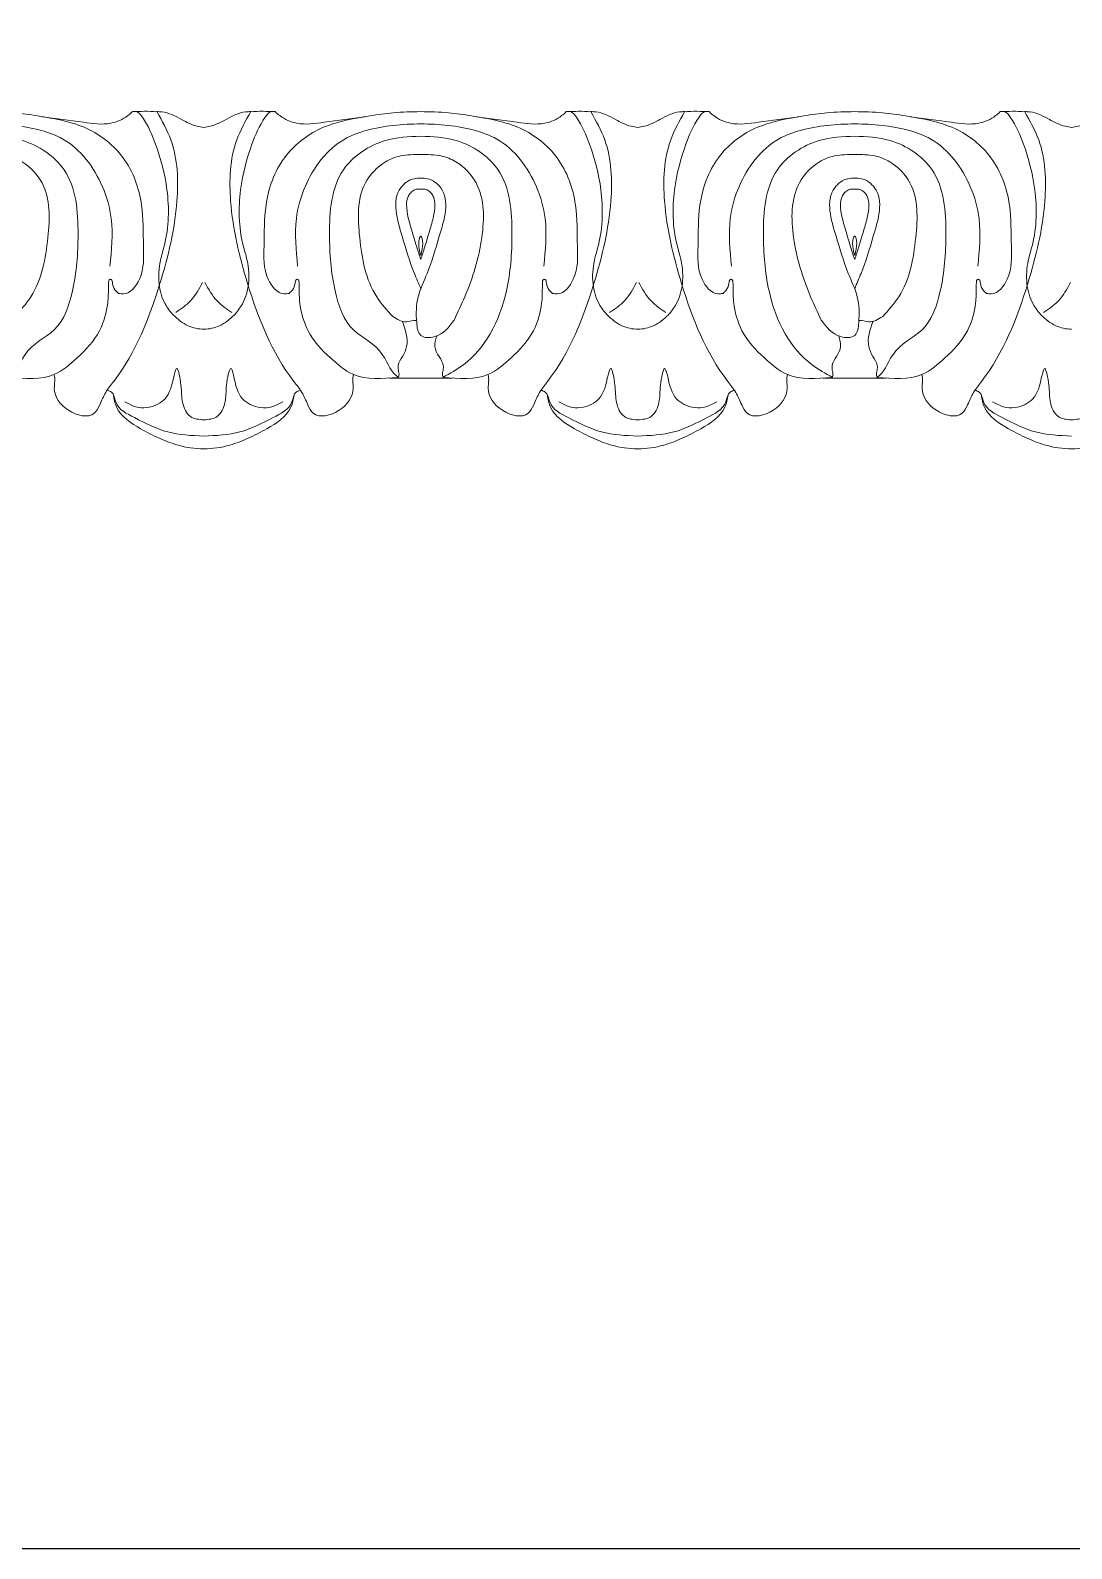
# Model space of a CAD drawing. Header units: millimetres. Extents: x 1314 to 1483, y 853 to 963.
# Drawn here: x 1358.4 to 1403.4, y 852.8 to 918.4 of the extents above; entities that cross this region are included whole.
import ezdxf

# ---------------------------------------------------------------- set-up
doc = ezdxf.new("R2010")
doc.units = ezdxf.units.MM
doc.layers.add('0.15', color=7, linetype='Continuous', lineweight=15)

msp = doc.modelspace()

# ---------------------------------------------------------------- linework, layer by layer
at = {"color": 6, "ltscale": 1000}
msp.add_lwpolyline([(1313.564149786362, 852.7814413366141), (1478.564149786362, 852.7814413366141), (1478.564149786362, 962.7814413366141), (1313.564149786362, 962.7814413366141)], close=True, dxfattribs=at)
at = {"layer": '0.15', "color": 7, "ltscale": 1000}
for p, q in [((1373.93308204367, 903.3945869651689), (1376.645667209941, 903.3945869651689)), ((1395.416643585671, 903.3945869651689), (1392.7040584194, 903.3945869651689))]:
    msp.add_line(p, q, dxfattribs=at)
for points in [[(1362.213525032112, 907.0583627038905), (1362.432033273344, 907.037572951147), (1363.118110959487, 907.6713019661875), (1363.294881671387, 909.1049585370383), (1363.212224995903, 910.8791369202991), (1362.413483260385, 912.9242989773957), (1360.850917460582, 914.1836322765776), (1358.715483612683, 914.7326490232117), (1357.717874826118, 914.8705304869545), (1356.518398251104, 914.9167239688722)], [(1363.873751194169, 914.9167239688722), (1364.478263382054, 913.691608127996), (1364.743146655801, 911.0576420387988), (1364.006602022517, 907.4810876766023), (1362.006201357301, 903.2503729905911), (1361.662480528536, 902.7780632627291), (1361.404689906816, 902.241472575206), (1361.168450035573, 901.8764570885432), (1360.051357341883, 902.0052579705989), (1359.43838853035, 902.9640957055126), (1359.420321907102, 903.5475660147822), (1359.419292928837, 903.5500321855106)], [(1362.893179296469, 914.9243291779749), (1363.208951464108, 914.9290763423814), (1363.744446691893, 914.9167239688722), (1363.873751194169, 914.9167239688722), (1363.878388697467, 914.9183230219969)], [(1363.878388697467, 914.9183230219969), (1364.094441789854, 914.9074502202893), (1364.940376940835, 914.5813856497152), (1365.624272272642, 914.2830407495239), (1365.903886438882, 914.2327391063773)], [(1367.929384180297, 914.9183230219969), (1367.713331087911, 914.9074502202893), (1366.86739593693, 914.5813856497152), (1366.183500605122, 914.2830407495239), (1365.903886438882, 914.2327391063773)], [(1367.934021683595, 914.9167239688722), (1367.32950949571, 913.691608127996), (1367.064626221963, 911.0576420387988), (1367.801170855248, 907.4810876766023), (1369.801571520464, 903.2503729905911), (1370.145292349229, 902.7780632627291), (1370.403082970948, 902.241472575206), (1370.639322842191, 901.8764570885432), (1371.756415535881, 902.0052579705989), (1372.369384347414, 902.9640957055126), (1372.387450970662, 903.5475660147822), (1372.388479948928, 903.5500321855106)], [(1368.914593581296, 914.9243291779749), (1368.598821413656, 914.9290763423814), (1368.063326185871, 914.9167239688722), (1367.934021683595, 914.9167239688722), (1367.929384180297, 914.9183230219969)], [(1369.594247845653, 907.0583627038905), (1369.37573960442, 907.037572951147), (1368.689661918277, 907.6713019661875), (1368.512891206377, 909.1049585370383), (1368.595547881861, 910.8791369202991), (1369.394289617379, 912.9242989773957), (1370.956855417182, 914.1836322765776), (1373.092289265081, 914.7326490232117), (1374.089898051647, 914.8705304869545), (1375.28937462666, 914.9167239688722)], [(1380.984501407784, 907.0583627038905), (1381.203009649016, 907.037572951147), (1381.889087335159, 907.6713019661875), (1382.065858047175, 909.1049585370383), (1381.983201371691, 910.8791369202991), (1381.184459635941, 912.9242989773957), (1379.621893836254, 914.1836322765776), (1377.486459988355, 914.7326490232117), (1376.48885120179, 914.8705304869545), (1375.289374626776, 914.9167239688722)], [(1382.644727569841, 914.9167239688722), (1383.249239757726, 913.691608127996), (1383.514123031357, 911.0576420387988), (1382.777578398072, 907.4810876766023), (1380.777177733089, 903.2503729905911), (1380.433456904208, 902.7780632627291), (1380.175666282605, 902.241472575206), (1379.939426411362, 901.8764570885432), (1378.822333717439, 902.0052579705989), (1378.209364906023, 902.9640957055126), (1378.191298282891, 903.5475660147822), (1378.190269304392, 903.5500321855106)], [(1381.664155672257, 914.9243291779749), (1381.979927839897, 914.9290763423814), (1382.515423067682, 914.9167239688722), (1382.644727569957, 914.9167239688722), (1382.649365073255, 914.9183230219969)], [(1382.649365073255, 914.9183230219969), (1382.865418165642, 914.9074502202893), (1383.711353316623, 914.5813856497152), (1384.39524864843, 914.2830407495239), (1384.674862814671, 914.2327391063773)], [(1386.700360556086, 914.9183230219969), (1386.484307463699, 914.9074502202893), (1385.638372312718, 914.5813856497152), (1384.954476980911, 914.2830407495239), (1384.674862814671, 914.2327391063773)], [(1386.704998059267, 914.9167239688722), (1386.100485871382, 913.691608127996), (1385.835602597752, 911.0576420387988), (1386.572147231036, 907.4810876766023), (1388.572547896019, 903.2503729905911), (1388.916268724901, 902.7780632627291), (1389.174059346504, 902.241472575206), (1389.410299217747, 901.8764570885432), (1390.52739191167, 902.0052579705989), (1391.140360723086, 902.9640957055126), (1391.158427346218, 903.5475660147822), (1391.159456324716, 903.5500321855106)], [(1387.685569957084, 914.9243291779749), (1387.369797789444, 914.9290763423814), (1386.83430256166, 914.9167239688722), (1386.704998059384, 914.9167239688722), (1386.700360556086, 914.9183230219969)], [(1388.365224221558, 907.0583627038905), (1388.146715980325, 907.037572951147), (1387.460638294182, 907.6713019661875), (1387.283867582166, 909.1049585370383), (1387.36652425765, 910.8791369202991), (1388.165265993401, 912.9242989773957), (1389.727831793087, 914.1836322765776), (1391.863265640986, 914.7326490232117), (1392.860874427552, 914.8705304869545), (1394.060351002565, 914.9167239688722)], [(1399.755477783689, 907.0583627038905), (1399.973986024921, 907.037572951147), (1400.660063711064, 907.6713019661875), (1400.836834422964, 909.1049585370383), (1400.75417774748, 910.8791369202991), (1399.955436011962, 912.9242989773957), (1398.392870212159, 914.1836322765776), (1396.25743636426, 914.7326490232117), (1395.259827577695, 914.8705304869545), (1394.060351002681, 914.9167239688722)], [(1401.415703945746, 914.9167239688722), (1402.020216133631, 913.691608127996), (1402.285099407378, 911.0576420387988), (1401.548554774094, 907.4810876766023), (1399.548154108877, 903.2503729905911), (1399.204433280112, 902.7780632627291), (1398.946642658393, 902.241472575206), (1398.71040278715, 901.8764570885432), (1397.59331009346, 902.0052579705989), (1396.980341281927, 902.9640957055126), (1396.962274658679, 903.5475660147822), (1396.961245680413, 903.5500321855106)], [(1400.435132048045, 914.9243291779749), (1400.750904215685, 914.9290763423814), (1401.28639944347, 914.9167239688722), (1401.415703945746, 914.9167239688722), (1401.420341449044, 914.9183230219969)], [(1401.420341449044, 914.9183230219969), (1401.63639454143, 914.9074502202893), (1402.482329692411, 914.5813856497152), (1403.166225024219, 914.2830407495239), (1403.445839190459, 914.2327391063773)], [(1405.471336931874, 914.9183230219969), (1405.255283839488, 914.9074502202893), (1404.409348688507, 914.5813856497152), (1403.725453356699, 914.2830407495239), (1403.445839190459, 914.2327391063773)], [(1357.73206012994, 906.0614104222368), (1358.424684879672, 906.9135513225956), (1359.159592747175, 909.4737974264754), (1358.911077131936, 911.8329564390333), (1358.041136081749, 912.743523713496), (1357.394067981699, 913.001005996226), (1356.518398251104, 913.0643311051863)], [(1374.075712747825, 906.0614104222368), (1373.383087998092, 906.9135513225956), (1372.648180130589, 909.4737974264754), (1372.896695745829, 911.8329564390333), (1373.766636796016, 912.743523713496), (1374.413704896066, 913.001005996226), (1375.28937462666, 913.0643311051863)], [(1376.736821228358, 905.9070405339626), (1377.195661255344, 906.9135513225956), (1377.930569122847, 909.4737974264754), (1377.682053507724, 911.8329564390333), (1376.812112457537, 912.743523713496), (1376.165044357487, 913.001005996226), (1375.289374626776, 913.0643311051863)], [(1392.612904400983, 905.9070405339626), (1392.154064373997, 906.9135513225956), (1391.419156506494, 909.4737974264754), (1391.667672121617, 911.8329564390333), (1392.537613171804, 912.743523713496), (1393.184681271854, 913.001005996226), (1394.060351002565, 913.0643311051863)], [(1395.274012881517, 906.0614104222368), (1395.966637631249, 906.9135513225956), (1396.701545498752, 909.4737974264754), (1396.453029883512, 911.8329564390333), (1395.583088833326, 912.743523713496), (1394.936020733276, 913.001005996226), (1394.060351002681, 913.0643311051863)], [(1376.736821228358, 905.9071600153147), (1375.894705197727, 905.1874044370816), (1375.289374626776, 905.2437996284898), (1375.113149503431, 905.7987904420042), (1375.179165726015, 906.9088915504435), (1375.565169672784, 907.924841364762), (1376.092481071315, 909.526249733728), (1376.153041407884, 911.6252978741286), (1375.578809388167, 912.0179135497638), (1375.289374626776, 912.0400175972354)], [(1392.612904400983, 905.9071600153147), (1393.455020431615, 905.1874044370816), (1394.060351002565, 905.2437996284898), (1394.23657612591, 905.7987904420042), (1394.170559903327, 906.9088915504435), (1393.784555956558, 907.924841364762), (1393.257244558026, 909.526249733728), (1393.196684221457, 911.6252978741286), (1393.770916241174, 912.0179135497638), (1394.060351002565, 912.0400175972354)], [(1375.289374626776, 908.6901193326084), (1375.222267226967, 908.9793836511417), (1375.230451056104, 909.4313815515816), (1375.259640047163, 909.5045041302546), (1375.289374626776, 909.5337770579827), (1375.290465804002, 909.5337770579827)], [(1375.289374626776, 908.6901193326084), (1375.356482026702, 908.9793836511417), (1375.348298197448, 909.4313815515816), (1375.319109206506, 909.5045041302546), (1375.289374626776, 909.5337770579827), (1375.28828344955, 909.5337770579827)], [(1394.060351002565, 908.6901193326084), (1393.993243602639, 908.9793836511417), (1394.001427431893, 909.4313815515816), (1394.030616422835, 909.5045041302546), (1394.060351002565, 909.5337770579827), (1394.061442179791, 909.5337770579827)], [(1394.060351002565, 908.6901193326084), (1394.127458402374, 908.9793836511417), (1394.119274573237, 909.4313815515816), (1394.090085582178, 909.5045041302546), (1394.060351002565, 909.5337770579827), (1394.059259825339, 909.5337770579827)], [(1362.213525031995, 907.0583627038905), (1362.071671991445, 907.201979271751), (1361.956552793225, 907.4929163290399), (1361.895719662494, 907.6554109483004), (1361.855073310388, 907.6689123394353), (1361.780600464157, 907.4456017192897), (1361.747592352865, 906.63061951497), (1361.394869311782, 905.4446477571364), (1360.425358338933, 904.2716994650873), (1359.451209862902, 903.5607855058952), (1357.478634217241, 903.4278027770379)], [(1364.688042205362, 906.2322687351589), (1365.328017653384, 906.7364799801471), (1365.855329052032, 907.5267295475969)], [(1367.119730672403, 906.2322687351589), (1366.47975522438, 906.7364799801471), (1365.952443825732, 907.5267295475969)], [(1369.594247845769, 907.0583627038905), (1369.736100886319, 907.201979271751), (1369.85122008454, 907.4929163290399), (1369.91205321527, 907.6554109483004), (1369.952699567377, 907.6689123394353), (1370.027172413607, 907.4456017192897), (1370.060180524899, 906.63061951497), (1370.412903565983, 905.4446477571364), (1371.382414538832, 904.2716994650873), (1372.356563014862, 903.5607855058952), (1374.329138660523, 903.4278027770379)], [(1380.984501407784, 907.0583627038905), (1380.842648367234, 907.201979271751), (1380.727529169013, 907.4929163290399), (1380.666696038283, 907.6554109483004), (1380.626049686176, 907.6689123394353), (1380.551576839945, 907.4456017192897), (1380.518568728654, 906.63061951497), (1380.16584568757, 905.4446477571364), (1379.196334714721, 904.2716994650873), (1378.22218623869, 903.5607855058952), (1376.24961059303, 903.4278027770379)], [(1380.984501407784, 907.0583627038905), (1380.84264836735, 907.201979271751), (1380.727529169013, 907.4929163290399), (1380.666696038283, 907.6554109483004), (1380.626049686292, 907.6689123394353), (1380.551576839945, 907.4456017192897), (1380.518568728654, 906.63061951497), (1380.165845687687, 905.4446477571364), (1379.196334714721, 904.2716994650873), (1378.22218623869, 903.5607855058952), (1376.24961059303, 903.4278027770379)], [(1383.45901858115, 906.2322687351589), (1384.098994029173, 906.7364799801471), (1384.626305427821, 907.5267295475969)], [(1385.890707048191, 906.2322687351589), (1385.250731600168, 906.7364799801471), (1384.723420201521, 907.5267295475969)], [(1388.365224221558, 907.0583627038905), (1388.507077261991, 907.201979271751), (1388.622196460328, 907.4929163290399), (1388.683029591059, 907.6554109483004), (1388.723675943049, 907.6689123394353), (1388.798148789396, 907.4456017192897), (1388.831156900687, 906.63061951497), (1389.183879941655, 905.4446477571364), (1390.15339091462, 904.2716994650873), (1391.127539390651, 903.5607855058952), (1393.100115036312, 903.4278027770379)], [(1388.365224221558, 907.0583627038905), (1388.507077262107, 907.201979271751), (1388.622196460328, 907.4929163290399), (1388.683029591059, 907.6554109483004), (1388.723675943165, 907.6689123394353), (1388.798148789396, 907.4456017192897), (1388.831156900687, 906.63061951497), (1389.183879941771, 905.4446477571364), (1390.15339091462, 904.2716994650873), (1391.127539390651, 903.5607855058952), (1393.100115036312, 903.4278027770379)], [(1388.365224221558, 907.0583627038905), (1388.507077261991, 907.201979271751), (1388.622196460328, 907.4929163290399), (1388.683029591059, 907.6554109483004), (1388.723675943049, 907.6689123394353), (1388.798148789396, 907.4456017192897), (1388.831156900687, 906.63061951497), (1389.183879941655, 905.4446477571364), (1390.15339091462, 904.2716994650873), (1391.127539390651, 903.5607855058952), (1393.100115036312, 903.4278027770379)], [(1399.755477783572, 907.0583627038905), (1399.613624743022, 907.201979271751), (1399.498505544801, 907.4929163290399), (1399.437672414071, 907.6554109483004), (1399.397026061964, 907.6689123394353), (1399.322553215734, 907.4456017192897), (1399.289545104442, 906.63061951497), (1398.936822063359, 905.4446477571364), (1397.96731109051, 904.2716994650873), (1396.993162614479, 903.5607855058952), (1395.020586968818, 903.4278027770379)], [(1402.229994956939, 906.2322687351589), (1402.869970404961, 906.7364799801471), (1403.397281803609, 907.5267295475969)], [(1374.323137185722, 903.4287586277678), (1374.34550631903, 903.5046292771913), (1374.32095483127, 903.7392906243658), (1374.31413497352, 903.9537596255286), (1374.49936230895, 904.3321570219741), (1374.679406552761, 904.7639625763732), (1374.497779334964, 905.8482514938551)], [(1395.026588443619, 903.4287586277678), (1395.004219310311, 903.5046292771913), (1395.028770798071, 903.7392906243658), (1395.035590655822, 903.9537596255286), (1394.850363320391, 904.3321570219741), (1394.67031907658, 904.7639625763732), (1394.851946294377, 905.8482514938551)], [(1376.255612067947, 903.4287586277678), (1376.233242934639, 903.5046292771913), (1376.257794422399, 903.7392906243658), (1376.264614280033, 903.9537596255286), (1376.079386944602, 904.3321570219741), (1375.899342700792, 904.7639625763732), (1375.978725844714, 905.210225372608)], [(1393.094113561394, 903.4287586277678), (1393.116482694702, 903.5046292771913), (1393.091931206942, 903.7392906243658), (1393.085111349308, 903.9537596255286), (1393.270338684739, 904.3321570219741), (1393.45038292855, 904.7639625763732), (1393.370999784627, 905.210225372608)], [(1362.484955368982, 902.3737384160377), (1362.962072614766, 902.1526979413211), (1363.893392384471, 902.2573635931221), (1364.463805283722, 902.9206044985949), (1364.741782684181, 903.8099040949346), (1364.918007807526, 903.095047251587), (1364.987843150459, 902.3388498653985), (1365.325562504655, 901.7339158527066), (1365.905250410502, 901.5877901767126)], [(1369.322817508782, 902.3737384160377), (1368.845700262998, 902.1526979413211), (1367.914380493294, 902.2573635931221), (1367.343967594043, 902.9206044985949), (1367.065990193583, 903.8099040949346), (1366.889765070238, 903.095047251587), (1366.819929727306, 902.3388498653985), (1366.482210373109, 901.7339158527066), (1365.902522467262, 901.5877901767126)], [(1381.25593174477, 902.3737384160377), (1381.733048990554, 902.1526979413211), (1382.664368760259, 902.2573635931221), (1383.23478165951, 902.9206044985949), (1383.51275905997, 903.8099040949346), (1383.688984183314, 903.095047251587), (1383.758819526247, 902.3388498653985), (1384.096538880443, 901.7339158527066), (1384.67622678629, 901.5877901767126)], [(1388.093793884571, 902.3737384160377), (1387.616676638787, 902.1526979413211), (1386.685356869082, 902.2573635931221), (1386.114943969831, 902.9206044985949), (1385.836966569372, 903.8099040949346), (1385.660741446027, 903.095047251587), (1385.590906103094, 902.3388498653985), (1385.253186748898, 901.7339158527066), (1384.673498843051, 901.5877901767126)], [(1400.026908120559, 902.3737384160377), (1400.504025366343, 902.1526979413211), (1401.435345136048, 902.2573635931221), (1402.005758035299, 902.9206044985949), (1402.283735435758, 903.8099040949346), (1402.459960559103, 903.095047251587), (1402.529795902035, 902.3388498653985), (1402.867515256232, 901.7339158527066), (1403.447203162079, 901.5877901767126)], [(1406.864770260359, 902.3737384160377), (1406.387653014575, 902.1526979413211), (1405.456333244871, 902.2573635931221), (1404.88592034562, 902.9206044985949), (1404.60794294516, 903.8099040949346), (1404.431717821815, 903.095047251587), (1404.361882478883, 902.3388498653985), (1404.024163124686, 901.7339158527066), (1403.444475218839, 901.5877901767126)], [(1361.718627737089, 902.8667815517729), (1361.907449817703, 902.7921620605957), (1362.095950684929, 902.3640604276479), (1362.901512278313, 901.6876765750385), (1364.342910968768, 901.066739782782), (1365.903886438882, 900.8896006433388)], [(1370.089145140675, 902.8667815517729), (1369.900323060061, 902.7921620605957), (1369.711822192836, 902.3640604276479), (1368.906260599451, 901.6876765750385), (1367.464861908997, 901.066739782782), (1365.903886438882, 900.8896006433388)], [(1380.489604112878, 902.8667815517729), (1380.678426193492, 902.7921620605957), (1380.866927060717, 902.3640604276479), (1381.672488654101, 901.6876765750385), (1383.113887344556, 901.066739782782), (1384.674862814671, 900.8896006433388)], [(1388.860121516464, 902.8667815517729), (1388.67129943585, 902.7921620605957), (1388.482798568624, 902.3640604276479), (1387.67723697524, 901.6876765750385), (1386.235838284785, 901.066739782782), (1384.674862814671, 900.8896006433388)], [(1399.260580488666, 902.8667815517729), (1399.44940256928, 902.7921620605957), (1399.637903436505, 902.3640604276479), (1400.44346502989, 901.6876765750385), (1401.884863720345, 901.066739782782), (1403.445839190459, 900.8896006433388)]]:
    msp.add_spline(points, degree=3, dxfattribs=at)
for points, knots in [([(1358.929173747496, 914.6977437988717), (1359.512617540964, 914.6205044656854), (1360.489770413911, 914.4911438706076), (1361.765348269324, 914.299103767411), (1362.485994594357, 914.6209613091523), (1362.749383268248, 914.8562612177084), (1362.814571949839, 914.9167239688722)], [0, 0, 0, 0, 1.89284594921969, 3.170142313470889, 4.014584115683914, 4.298588447610231, 4.298588447610231, 4.298588447610231, 4.298588447610231]), ([(1362.814571949839, 914.9167239688722), (1362.878851512633, 914.9241501143297), (1363.063409555889, 914.9454718970846), (1363.465512595092, 914.3858762531636), (1363.932697856519, 913.3201927818336), (1364.430086898104, 911.4324189382933), (1364.391406812891, 909.6882829583519), (1363.975562388729, 908.3859430453485), (1363.911460186773, 907.5038596440027), (1364.145422674086, 906.6732510819311), (1364.61027425779, 906.057869359156), (1365.173904950567, 905.62605020704), (1365.670663882698, 905.5126756382269), (1365.903340850211, 905.5051053139941)], [0, 0, 0, 0, 0.1966018691891804, 0.5644788906881786, 1.945863118424978, 4.110005496080851, 6.659680662141168, 7.395199085869387, 8.469818708629578, 9.437930337127133, 10.07451643299394, 10.90946549708171, 11.65204086091374, 11.65204086091374, 11.65204086091374, 11.65204086092693]), ([(1368.993200927925, 914.9167239688722), (1368.928921365132, 914.9241501143297), (1368.744363321875, 914.9454718970846), (1368.342260282672, 914.3858762531636), (1367.875075021246, 913.3201927818336), (1367.37768597966, 911.4324189382933), (1367.416366064874, 909.6882829583519), (1367.832210489036, 908.3859430453485), (1367.896312690991, 907.5038596440027), (1367.662350203678, 906.6732510819311), (1367.197498619975, 906.057869359156), (1366.633867927198, 905.62605020704), (1366.137108995066, 905.5126756382269), (1365.904432027553, 905.5051053139941)], [0, 0, 0, 0, 0.1966018691891804, 0.5644788906881786, 1.945863118424978, 4.110005496080851, 6.659680662141168, 7.395199085869387, 8.469818708629578, 9.437930337127133, 10.07451643299394, 10.90946549708171, 11.65204086091374, 11.65204086091374, 11.65204086091374, 11.65204086092693]), ([(1372.878599130268, 914.6977437988717), (1372.2951553368, 914.6205044656854), (1371.318002463853, 914.4911438706076), (1370.04242460844, 914.299103767411), (1369.321778283407, 914.6209613091523), (1369.058389609516, 914.8562612177084), (1368.993200927925, 914.9167239688722)], [0, 0, 0, 0, 1.89284594921969, 3.170142313470889, 4.014584115683914, 4.298588447610231, 4.298588447610231, 4.298588447610231, 4.298588447610231]), ([(1377.700150123284, 914.6977437988717), (1378.283593916753, 914.6205044656854), (1379.2607467897, 914.4911438706076), (1380.536324645112, 914.299103767411), (1381.256970970146, 914.6209613091523), (1381.520359644037, 914.8562612177084), (1381.585548325627, 914.9167239688722)], [0, 0, 0, 0, 1.89284594921969, 3.170142313470889, 4.014584115683914, 4.298588447610231, 4.298588447610231, 4.298588447610231, 4.298588447610231]), ([(1381.585548325627, 914.9167239688722), (1381.649827888421, 914.9241501143297), (1381.834385931677, 914.9454718970846), (1382.236488970881, 914.3858762531636), (1382.703674232307, 913.3201927818336), (1383.201063273893, 911.4324189382933), (1383.162383188679, 909.6882829583519), (1382.746538764517, 908.3859430453485), (1382.682436562562, 907.5038596440027), (1382.916399049875, 906.6732510819311), (1383.381250633578, 906.057869359156), (1383.944881326355, 905.62605020704), (1384.441640258487, 905.5126756382269), (1384.674317225999, 905.5051053139941)], [0, 0, 0, 0, 0.1966018691891804, 0.5644788906881786, 1.945863118424978, 4.110005496080851, 6.659680662141168, 7.395199085869387, 8.469818708629578, 9.437930337127133, 10.07451643299394, 10.90946549708171, 11.65204086091374, 11.65204086091374, 11.65204086091374, 11.65204086092693]), ([(1387.764177303714, 914.9167239688722), (1387.69989774092, 914.9241501143297), (1387.515339697664, 914.9454718970846), (1387.113236658461, 914.3858762531636), (1386.646051397034, 913.3201927818336), (1386.148662355448, 911.4324189382933), (1386.187342440662, 909.6882829583519), (1386.603186864824, 908.3859430453485), (1386.66728906678, 907.5038596440027), (1386.433326579467, 906.6732510819311), (1385.968474995763, 906.057869359156), (1385.404844302986, 905.62605020704), (1384.908085370855, 905.5126756382269), (1384.675408403342, 905.5051053139941)], [0, 0, 0, 0, 0.1966018691891804, 0.5644788906881786, 1.945863118424978, 4.110005496080851, 6.659680662141168, 7.395199085869387, 8.469818708629578, 9.437930337127133, 10.07451643299394, 10.90946549708171, 11.65204086091374, 11.65204086091374, 11.65204086091374, 11.65204086092693]), ([(1391.649575506057, 914.6977437988717), (1391.066131712589, 914.6205044656854), (1390.088978839642, 914.4911438706076), (1388.813400984229, 914.299103767411), (1388.092754659196, 914.6209613091523), (1387.829365985304, 914.8562612177084), (1387.764177303714, 914.9167239688722)], [0, 0, 0, 0, 1.89284594921969, 3.170142313470889, 4.014584115683914, 4.298588447610231, 4.298588447610231, 4.298588447610231, 4.298588447610231]), ([(1396.471126499073, 914.6977437988717), (1397.054570292541, 914.6205044656854), (1398.031723165488, 914.4911438706076), (1399.307301020901, 914.299103767411), (1400.027947345934, 914.6209613091523), (1400.291336019825, 914.8562612177084), (1400.356524701416, 914.9167239688722)], [0, 0, 0, 0, 1.89284594921969, 3.170142313470889, 4.014584115683914, 4.298588447610231, 4.298588447610231, 4.298588447610231, 4.298588447610231]), ([(1400.356524701416, 914.9167239688722), (1400.420804264209, 914.9241501143297), (1400.605362307466, 914.9454718970846), (1401.007465346669, 914.3858762531636), (1401.474650608096, 913.3201927818336), (1401.972039649681, 911.4324189382933), (1401.933359564468, 909.6882829583519), (1401.517515140305, 908.3859430453485), (1401.45341293835, 907.5038596440027), (1401.687375425663, 906.6732510819311), (1402.152227009366, 906.057869359156), (1402.715857702144, 905.62605020704), (1403.212616634275, 905.5126756382269), (1403.445293601788, 905.5051053139941)], [0, 0, 0, 0, 0.1966018691891804, 0.5644788906881786, 1.945863118424978, 4.110005496080851, 6.659680662141168, 7.395199085869387, 8.469818708629578, 9.437930337127133, 10.07451643299394, 10.90946549708171, 11.65204086091374, 11.65204086091374, 11.65204086091374, 11.65204086092693]), ([(1361.843228811118, 908.239297211785), (1361.912342491163, 908.9277544349061), (1362.029632334317, 910.0961054705585), (1361.468613664572, 912.0883735048446), (1360.367814846988, 913.5860752826302), (1358.444550576107, 914.2907940502082), (1357.309670560946, 914.378329784904), (1356.515670307981, 914.3873479573267)], [0, 0, 0, 0, 2.184571763870823, 3.707342442026171, 6.563350946706277, 7.635629924448239, 10.16565806084077, 10.16565806084077, 10.16565806084077, 10.16565806084077]), ([(1357.478634217474, 903.4278027770379), (1357.783025348162, 903.5961864673627), (1358.199356780573, 904.8263318346035), (1359.660542678972, 905.3185673245498), (1360.354143722401, 907.3140553090816), (1360.532284666271, 909.7074527089462), (1360.334311655326, 912.4217660455361), (1358.289276111824, 913.7708596464981), (1357.036390771344, 913.8381750162262), (1356.518398251104, 913.8514741578001)], [0, 0, 0, 0, 1.106892294320934, 2.989115139392498, 5.10424615833246, 7.733878113139298, 10.76216063637342, 13.10935462190166, 14.76026506224128, 14.76026506224128, 14.76026506224128, 14.76026506224128]), ([(1369.964544066646, 908.239297211785), (1369.895430386601, 908.9277544349061), (1369.778140543447, 910.0961054705585), (1370.339159213192, 912.0883735048446), (1371.439958030776, 913.5860752826302), (1373.363222301658, 914.2907940502082), (1374.498102316818, 914.378329784904), (1375.292102569783, 914.3873479573267)], [0, 0, 0, 0, 2.184571763870823, 3.707342442026171, 6.563350946706277, 7.635629924448239, 10.16565806084077, 10.16565806084077, 10.16565806084077, 10.16565806084077]), ([(1374.32913866029, 903.4278027770379), (1374.024747529602, 903.5961864673627), (1373.608416097191, 904.8263318346035), (1372.147230198792, 905.3185673245498), (1371.453629155363, 907.3140553090816), (1371.275488211493, 909.7074527089462), (1371.473461222438, 912.4217660455361), (1373.518496765941, 913.7708596464981), (1374.771382106421, 913.8381750162262), (1375.28937462666, 913.8514741578001)], [0, 0, 0, 0, 1.106892294320934, 2.989115139392498, 5.10424615833246, 7.733878113139298, 10.76216063637342, 13.10935462190166, 14.76026506224128, 14.76026506224128, 14.76026506224128, 14.76026506224128]), ([(1380.61420518679, 908.239297211785), (1380.683318866835, 908.9277544349061), (1380.800608710106, 910.0961054705585), (1380.239590040244, 912.0883735048446), (1379.138791222776, 913.5860752826302), (1377.215526951779, 914.2907940502082), (1376.080646936734, 914.378329784904), (1375.286646683653, 914.3873479573267)], [0, 0, 0, 0, 2.184571763870823, 3.707342442026171, 6.563350946706277, 7.635629924448239, 10.16565806084077, 10.16565806084077, 10.16565806084077, 10.16565806084077]), ([(1376.24961059303, 903.4278027770379), (1376.554001723835, 903.5961864673627), (1377.375996909988, 904.0508993970034), (1378.43151905476, 905.3185673245498), (1379.12512009819, 907.3140553090816), (1379.30326104206, 909.7074527089462), (1379.105288030998, 912.4217660455361), (1377.060252487496, 913.7708596464981), (1375.807367147132, 913.8381750162262), (1375.289374626776, 913.8514741578001)], [0, 0, 0, 0, 1.106892294320934, 2.989115139392498, 5.10424615833246, 7.733878113139298, 10.76216063637342, 13.10935462190166, 14.76026506224128, 14.76026506224128, 14.76026506224128, 14.76026506224128]), ([(1388.735520442551, 908.239297211785), (1388.666406762506, 908.9277544349061), (1388.549116919236, 910.0961054705585), (1389.110135589097, 912.0883735048446), (1390.210934406565, 913.5860752826302), (1392.134198677562, 914.2907940502082), (1393.269078692607, 914.378329784904), (1394.063078945688, 914.3873479573267)], [0, 0, 0, 0, 2.184571763870823, 3.707342442026171, 6.563350946706277, 7.635629924448239, 10.16565806084077, 10.16565806084077, 10.16565806084077, 10.16565806084077]), ([(1393.100115036312, 903.4278027770379), (1392.795723905507, 903.5961864673627), (1391.973728719353, 904.0508993970034), (1390.918206574581, 905.3185673245498), (1390.224605531152, 907.3140553090816), (1390.046464587282, 909.7074527089462), (1390.244437598343, 912.4217660455361), (1392.289473141846, 913.7708596464981), (1393.542358482209, 913.8381750162262), (1394.060351002565, 913.8514741578001)], [0, 0, 0, 0, 1.106892294320934, 2.989115139392498, 5.10424615833246, 7.733878113139298, 10.76216063637342, 13.10935462190166, 14.76026506224128, 14.76026506224128, 14.76026506224128, 14.76026506224128]), ([(1399.385181562695, 908.239297211785), (1399.45429524274, 908.9277544349061), (1399.571585085894, 910.0961054705585), (1399.010566416149, 912.0883735048446), (1397.909767598565, 913.5860752826302), (1395.986503327684, 914.2907940502082), (1394.851623312523, 914.378329784904), (1394.057623059558, 914.3873479573267)], [0, 0, 0, 0, 2.184571763870823, 3.707342442026171, 6.563350946706277, 7.635629924448239, 10.16565806084077, 10.16565806084077, 10.16565806084077, 10.16565806084077]), ([(1395.020586969051, 903.4278027770379), (1395.324978099739, 903.5961864673627), (1395.74130953215, 904.8263318346035), (1397.202495430549, 905.3185673245498), (1397.896096473978, 907.3140553090816), (1398.074237417848, 909.7074527089462), (1397.876264406903, 912.4217660455361), (1395.831228863401, 913.7708596464981), (1394.57834352292, 913.8381750162262), (1394.060351002681, 913.8514741578001)], [0, 0, 0, 0, 1.106892294320934, 2.989115139392498, 5.10424615833246, 7.733878113139298, 10.76216063637342, 13.10935462190166, 14.76026506224128, 14.76026506224128, 14.76026506224128, 14.76026506224128]), ([(1375.289374626893, 907.2548277020433), (1375.205521973734, 907.4798802085315), (1374.864359287498, 908.2272402714334), (1374.479289190214, 909.5835325136759), (1373.926739549566, 911.3345324638685), (1374.861110792681, 912.0356538238739), (1375.191962272231, 912.0390250188102), (1375.289374626776, 912.0400175972354)], [3.725121824374371, 3.725121824374371, 3.725121824374371, 3.725121824374371, 4.491294090635022, 6.286894123532459, 8.523334876083721, 9.264179973260655, 9.573328944305471, 9.573328944305471, 9.573328944305471, 9.573328944305471]), ([(1394.060351002448, 907.2548277020433), (1394.144203655607, 907.4798802085315), (1394.485366341843, 908.2272402714334), (1394.870436439127, 909.5835325136759), (1395.422986079775, 911.3345324638685), (1394.48861483666, 912.0356538238739), (1394.157763357111, 912.0390250188102), (1394.060351002565, 912.0400175972354)], [3.725121824374371, 3.725121824374371, 3.725121824374371, 3.725121824374371, 4.491294090635022, 6.286894123532459, 8.523334876083721, 9.264179973260655, 9.573328944305471, 9.573328944305471, 9.573328944305471, 9.573328944305471]), ([(1375.289374626893, 908.5261584010186), (1375.228384512313, 908.7017733781868), (1375.171351108886, 908.8808771439108), (1375.053975400351, 909.2641789068039), (1374.993327605724, 909.4701234589484), (1374.86369285169, 909.9017239167624), (1374.798996696434, 910.1167555285247), (1374.704363781446, 910.5247668516859), (1374.67574062182, 910.7170115607478), (1374.676092384918, 911.0094843777224), (1374.694415306742, 911.1183376825975), (1374.751175478286, 911.2674487690128), (1374.780243555851, 911.3191298658239), (1374.863623226713, 911.421804814021), (1374.918363269837, 911.4707946918534), (1375.002372031984, 911.523648522827), (1375.032156206969, 911.538032148299), (1375.08562087845, 911.5571539701523), (1375.103640052792, 911.5613810931427), (1375.177357592805, 911.56873524818), (1375.228839012863, 911.5698979277258), (1375.29415810639, 911.5705634934457)], [5.008254929713784, 5.008254929713784, 5.008254929713784, 5.008254929713784, 5.642698486524606, 5.642698486524606, 6.312487449515517, 6.312487449515517, 6.982276412506429, 6.982276412506429, 7.659540336963392, 7.659540336963392, 8.21002499041652, 8.21002499041652, 8.578501805651785, 8.578501805651785, 8.94697862088705, 8.94697862088705, 9.154554958065473, 9.154554958065473, 9.366031516549107, 9.366031516549107, 9.573328944305471, 9.573328944305471, 9.573328944305471, 9.573328944305471]), ([(1375.28937462666, 908.5261584010186), (1375.350364741356, 908.7017733781868), (1375.407398144667, 908.8808771439108), (1375.524773853318, 909.2641789068039), (1375.585421647946, 909.4701234589484), (1375.715056401863, 909.9017239167624), (1375.779752557119, 910.1167555285247), (1375.874385472107, 910.5247668516859), (1375.903008631849, 910.7170115607478), (1375.902656868635, 911.0094843777224), (1375.884333946811, 911.1183376825975), (1375.827573775267, 911.2674487690128), (1375.798505697818, 911.3191298658239), (1375.71512602684, 911.421804814021), (1375.660385983716, 911.4707946918534), (1375.576377221569, 911.523648522827), (1375.5465930467, 911.538032148299), (1375.493128375219, 911.5571539701523), (1375.475109200761, 911.5613810931427), (1375.401391660747, 911.56873524818), (1375.349910240689, 911.5698979277258), (1375.284591147163, 911.5705634934457)], [5.008254929713784, 5.008254929713784, 5.008254929713784, 5.008254929713784, 5.642698486524606, 5.642698486524606, 6.312487449515517, 6.312487449515517, 6.982276412506429, 6.982276412506429, 7.659540336963392, 7.659540336963392, 8.21002499041652, 8.21002499041652, 8.578501805651785, 8.578501805651785, 8.94697862088705, 8.94697862088705, 9.154554958065473, 9.154554958065473, 9.366031516549107, 9.366031516549107, 9.573328944305471, 9.573328944305471, 9.573328944305471, 9.573328944305471]), ([(1394.060351002681, 908.5261584010186), (1393.999360887985, 908.7017733781868), (1393.942327484674, 908.8808771439108), (1393.824951776023, 909.2641789068039), (1393.764303981396, 909.4701234589484), (1393.634669227478, 909.9017239167624), (1393.569973072223, 910.1167555285247), (1393.475340157234, 910.5247668516859), (1393.446716997492, 910.7170115607478), (1393.447068760706, 911.0094843777224), (1393.46539168253, 911.1183376825975), (1393.522151854075, 911.2674487690128), (1393.551219931524, 911.3191298658239), (1393.634599602501, 911.421804814021), (1393.689339645625, 911.4707946918534), (1393.773348407773, 911.523648522827), (1393.803132582641, 911.538032148299), (1393.856597254122, 911.5571539701523), (1393.87461642858, 911.5613810931427), (1393.948333968594, 911.56873524818), (1393.999815388652, 911.5698979277258), (1394.065134482178, 911.5705634934457)], [5.008254929713784, 5.008254929713784, 5.008254929713784, 5.008254929713784, 5.642698486524606, 5.642698486524606, 6.312487449515517, 6.312487449515517, 6.982276412506429, 6.982276412506429, 7.659540336963392, 7.659540336963392, 8.21002499041652, 8.21002499041652, 8.578501805651785, 8.578501805651785, 8.94697862088705, 8.94697862088705, 9.154554958065473, 9.154554958065473, 9.366031516549107, 9.366031516549107, 9.573328944305471, 9.573328944305471, 9.573328944305471, 9.573328944305471]), ([(1394.060351002448, 908.5261584010186), (1394.121341117028, 908.7017733781868), (1394.178374520456, 908.8808771439108), (1394.29575022899, 909.2641789068039), (1394.356398023618, 909.4701234589484), (1394.486032777651, 909.9017239167624), (1394.550728932907, 910.1167555285247), (1394.645361847895, 910.5247668516859), (1394.673985007521, 910.7170115607478), (1394.673633244423, 911.0094843777224), (1394.6553103226, 911.1183376825975), (1394.598550151055, 911.2674487690128), (1394.56948207349, 911.3191298658239), (1394.486102402629, 911.421804814021), (1394.431362359504, 911.4707946918534), (1394.347353597357, 911.523648522827), (1394.317569422372, 911.538032148299), (1394.264104750891, 911.5571539701523), (1394.246085576549, 911.5613810931427), (1394.172368036536, 911.56873524818), (1394.120886616478, 911.5698979277258), (1394.055567522952, 911.5705634934457)], [5.008254929713784, 5.008254929713784, 5.008254929713784, 5.008254929713784, 5.642698486524606, 5.642698486524606, 6.312487449515517, 6.312487449515517, 6.982276412506429, 6.982276412506429, 7.659540336963392, 7.659540336963392, 8.21002499041652, 8.21002499041652, 8.578501805651785, 8.578501805651785, 8.94697862088705, 8.94697862088705, 9.154554958065473, 9.154554958065473, 9.366031516549107, 9.366031516549107, 9.573328944305471, 9.573328944305471, 9.573328944305471, 9.573328944305471]), ([(1374.075712747825, 906.0614104222368), (1374.277040798286, 905.9369580356033), (1374.610405604424, 905.7308861760866), (1374.955689311446, 905.9050862481854), (1375.106841603712, 905.8907554756479)], [0, 0, 0, 0, 0.6944111610364918, 1.149826074685407, 1.149826074685407, 1.149826074685407, 1.149826074685407]), ([(1395.274012881517, 906.0614104222368), (1395.072684831055, 905.9369580356033), (1394.739320024917, 905.7308861760866), (1394.394036317895, 905.9050862481854), (1394.242884025629, 905.8907554756479)], [0, 0, 0, 0, 0.6944111610364918, 1.149826074685407, 1.149826074685407, 1.149826074685407, 1.149826074685407]), ([(1361.99822290074, 902.6695117039817), (1362.010814452031, 902.5775125135879), (1362.035849459422, 902.3945961802128), (1362.247686141589, 901.7726741181432), (1363.036900391056, 901.2618646298106), (1363.953740094741, 900.7905994211069), (1364.859817078406, 900.4353104911606), (1365.523645768593, 900.3372082906462), (1365.903886438882, 900.3314456923727)], [0, 0, 0, 0, 0.2784714392238997, 0.5536676399405704, 1.944264406002873, 2.854968425284659, 3.70148479334025, 4.841941720774426, 4.841941720774426, 4.841941720774426, 4.841941720774426]), ([(1369.809549977024, 902.6695117039817), (1369.796958425733, 902.5775125135879), (1369.771923418342, 902.3945961802128), (1369.560086736175, 901.7726741181432), (1368.770872486708, 901.2618646298106), (1367.854032783023, 900.7905994211069), (1366.947955799358, 900.4353104911606), (1366.284127109171, 900.3372082906462), (1365.903886438882, 900.3314456923727)], [0, 0, 0, 0, 0.2784714392238997, 0.5536676399405704, 1.944264406002873, 2.854968425284659, 3.70148479334025, 4.841941720774426, 4.841941720774426, 4.841941720774426, 4.841941720774426]), ([(1380.769199276529, 902.6695117039817), (1380.781790827819, 902.5775125135879), (1380.80682583521, 902.3945961802128), (1381.018662517377, 901.7726741181432), (1381.807876766845, 901.2618646298106), (1382.72471647053, 900.7905994211069), (1383.630793454195, 900.4353104911606), (1384.294622144382, 900.3372082906462), (1384.674862814671, 900.3314456923727)], [0, 0, 0, 0, 0.2784714392238997, 0.5536676399405704, 1.944264406002873, 2.854968425284659, 3.70148479334025, 4.841941720774426, 4.841941720774426, 4.841941720774426, 4.841941720774426]), ([(1388.580526352813, 902.6695117039817), (1388.567934801522, 902.5775125135879), (1388.542899794131, 902.3945961802128), (1388.331063111964, 901.7726741181432), (1387.541848862496, 901.2618646298106), (1386.625009158812, 900.7905994211069), (1385.718932175147, 900.4353104911606), (1385.05510348496, 900.3372082906462), (1384.674862814671, 900.3314456923727)], [0, 0, 0, 0, 0.2784714392238997, 0.5536676399405704, 1.944264406002873, 2.854968425284659, 3.70148479334025, 4.841941720774426, 4.841941720774426, 4.841941720774426, 4.841941720774426]), ([(1399.540175652317, 902.6695117039817), (1399.552767203608, 902.5775125135879), (1399.577802210999, 902.3945961802128), (1399.789638893166, 901.7726741181432), (1400.578853142633, 901.2618646298106), (1401.495692846318, 900.7905994211069), (1402.401769829983, 900.4353104911606), (1403.06559852017, 900.3372082906462), (1403.445839190459, 900.3314456923727)], [0, 0, 0, 0, 0.2784714392238997, 0.5536676399405704, 1.944264406002873, 2.854968425284659, 3.70148479334025, 4.841941720774426, 4.841941720774426, 4.841941720774426, 4.841941720774426]), ([(1407.351502728601, 902.6695117039817), (1407.33891117731, 902.5775125135879), (1407.313876169919, 902.3945961802128), (1407.102039487752, 901.7726741181432), (1406.312825238285, 901.2618646298106), (1405.3959855346, 900.7905994211069), (1404.489908550935, 900.4353104911606), (1403.826079860748, 900.3372082906462), (1403.445839190459, 900.3314456923727)], [0, 0, 0, 0, 0.2784714392238997, 0.5536676399405704, 1.944264406002873, 2.854968425284659, 3.70148479334025, 4.841941720774426, 4.841941720774426, 4.841941720774426, 4.841941720774426])]:
    msp.add_open_spline(points, degree=3, knots=knots, dxfattribs=at)

doc.saveas('drawing.dxf')
